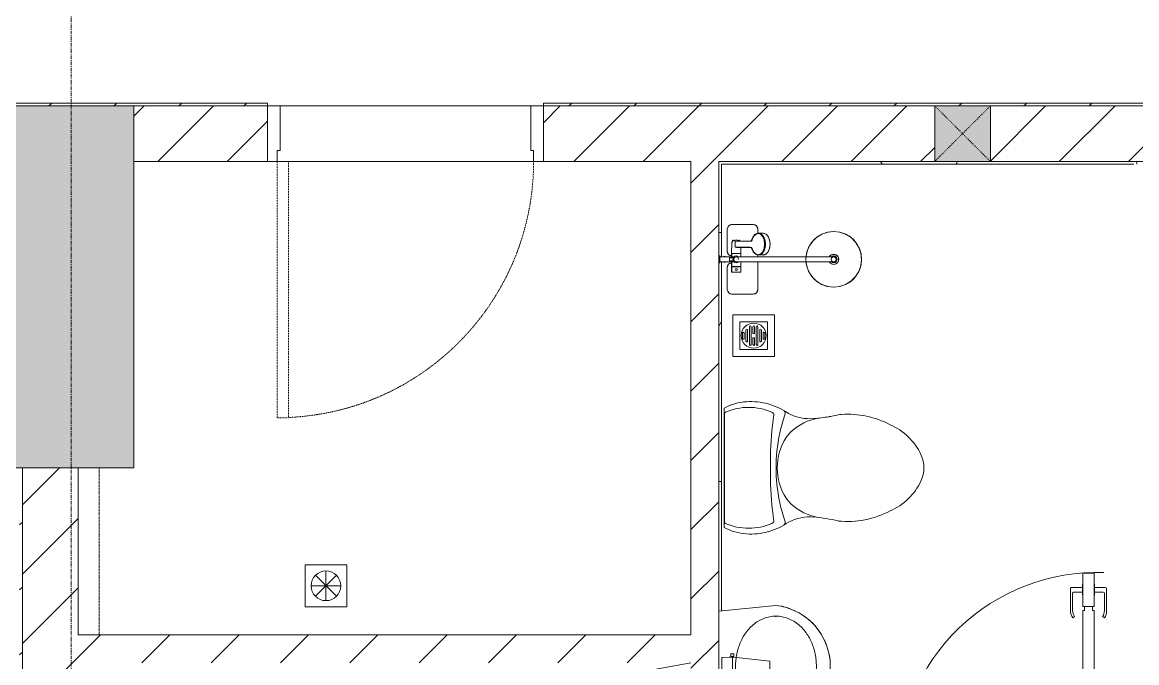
# Model space of a CAD drawing. Header units: millimetres. Extents: x 5359 to 218750, y -16347 to 109893.
# Drawn here: x 83377 to 87378, y 31537 to 33837 of the extents above; entities that cross this region are included whole.
import ezdxf

# ---------------------------------------------------------------- set-up
doc = ezdxf.new("R2010")
doc.units = ezdxf.units.MM
for name, pattern in [('Dash', [6, 3, -3]), ('Grid Line', [22.225, 12.7, -3.175, 3.175, -3.175]), ('IMPORT-Overhead', [3.96875, 2.38125, -1.5875]), ('NET VAN', [1.06, 0.53, -0.53])]:
    doc.linetypes.add(name, pattern=pattern)
for name, color, linetype, lineweight in [('0-1', 7, 'Continuous', 5), ('0-2', 9, 'Continuous', 9), ('A-AREA-1', 41, 'IMPORT-Overhead', 9), ('A-DETL-GENF-1', 9, 'Continuous', 9), ('A-DETL-GENF-2', 9, 'NET VAN', 9), ('A-DOOR', 31, 'Continuous', 9), ('A-DOOR-1', 9, 'Continuous', 9), ('A-DOOR-FRAM', 31, 'Continuous', 9), ('A-WALL', 113, 'Continuous', 9), ('A-WALL-3', 113, 'Continuous', 18), ('A-WALL-PATT-1', 10, 'Continuous', 9), ('A-WALL-PATT-3', 111, 'Continuous', 9), ('G-IMPT', 8, 'Continuous', 9), ('I-WALL-1', 53, 'Continuous', 18), ('I-WALL-3', 2, 'Continuous', 18), ('M-EQPM', 50, 'Continuous', 9), ('M-EQPM-1', 9, 'Continuous', 9), ('P-SANR-FIXT', 6, 'Continuous', 9), ('P-SANR-FIXT-1', 9, 'Continuous', 9), ('P-SANR-FIXT-2', 221, 'Continuous', 9), ('S-COLS', 52, 'Continuous', 9), ('S-COLS-1', 253, 'Continuous', 5), ('S-COLS-2', 53, 'Continuous', 18), ('S-COLS-4', 52, 'Continuous', 18), ('S-COLS-5', 52, 'Dash', 9), ('S-COLS-HDLN', 52, 'Dash', 9), ('S-GRID-1', 1, 'Grid Line', 9)]:
    doc.layers.add(name, color=color, linetype=linetype, lineweight=lineweight)
pattern_1 = [(0, (0, 0), (894.08, 223.52), [73.762, -596.798, 73.762, -596.798, -3576.32]), (0, (0, 0), (894.08, 223.52), [-1341.12, 73.762, -1267.358, 73.762, -596.798, -1564.64]), (0, (0, 0), (894.08, 223.52), [-3352.8, 73.762, -373.278, 73.762, -1043.838]), (120, (335.28, 111.76), (-640.614, 662.536), [73.762, -596.798, 73.762, -4173.118]), (120, (335.28, 111.76), (-640.614, 662.536), [-744.322, -596.798, 73.762, -1267.358, -2235.2]), (120, (335.28, 111.76), (-640.614, 662.536), [-2682.24, 73.762, -596.798, 73.762, -1490.878]), (120, (335.28, 111.76), (-640.614, 662.536), [-3426.562, -373.278, 73.762, -1043.838]), (240, (447.04, 558.8), (-253.466, -886.056), [73.762, -596.798, 73.762, -4173.118]), (240, (447.04, 558.8), (-253.466, -886.056), [-744.322, -596.798, 73.762, -1267.358, -2235.2]), (240, (447.04, 558.8), (-253.466, -886.056), [-2682.24, 73.762, -596.798, 73.762, -1490.878]), (240, (447.04, 558.8), (-253.466, -886.056), [-3426.562, -373.278, 73.762, -1043.838])]
pattern_2 = [(45, (0, 0), (-124.4508, 124.4508), [])]
pattern_3 = [(45, (0, 0), (-116.67262, 116.67262), [])]

# ---------------------------------------------------------------- blocks, each defined once
blk = doc.blocks.new('NCV_TKTC_KET CAU_rvt-1-TKCS_MB ĐỊNH VỊ CỔNG-HÀNG RÀO')
at = {"layer": 'S-COLS-1'}
blk.add_hatch(color=256, dxfattribs=at).paths.add_polyline_path([(83327.6, 32236.9), (83777.6, 32236.9), (83777.6, 33536.9), (83327.6, 33536.9), (83327.6, 32965.3)])
at = {"layer": 'S-COLS-2'}
for p, q in [((83777.6, 33536.9), (83327.6, 33536.9)), ((83777.6, 32236.9), (83777.6, 33536.9)), ((83327.6, 32236.9), (83777.6, 32236.9))]:
    blk.add_line(p, q, dxfattribs=at)
blk = doc.blocks.new('93925000_0001 - 93925000_top_dwg_93925000_T-348115-TKCS_MB ĐỊNH VỊ CỔNG-HÀNG RÀO')
at = {"layer": 'P-SANR-FIXT'}
for p, q in [((-29.3, -30.4), (-108, -30.4)), ((29.3, -30.4), (108, -30.4)), ((-125, -47.4), (-125, -123.4)), ((-46.3, -78.4), (-46.3, -46.7)), ((-27.2, -47.1), (-26.1, -47.1)), ((-27.2, -77.9), (-26.1, -77.9)), ((-9, -412.5), (-9, -62.5)), ((9, -62.5), (9, -412.5)), ((21.5, -45.9), (60.6, -46.7)), ((43, -78.7), (21.5, -79.2)), ((43, -64.7), (43, -117.7)), ((65.8, -117.7), (65.8, -64.7)), ((125, -47.4), (125, -123.4)), ((42.7, -117.9), (42.7, -117.9)), ((43.2, -117.6), (43.2, -117.5)), ((65.6, -117.5), (65.6, -117.6)), ((66.1, -117.9), (66.1, -117.9)), ((-108, -140.4), (-9, -140.4)), ((9, -140.4), (16.1, -140.4)), ((15.4, -159.1), (15.8, -143.3)), ((108, -140.4), (92.7, -140.4)), ((93, -143.3), (93.4, -159.1))]:
    blk.add_line(p, q, dxfattribs=at)
at = {"layer": 'P-SANR-FIXT', "flags": 128}
for points in [[(-45.8, -46.1), (-27.2, -46.1), (-27.2, -78.9), (-45.8, -78.9)], [(-26.1, -46), (-26.1, -78.9), (-9, -79)], [(21.5, -47.4), (21.5, -79.1), (9, -79)]]:
    blk.add_lwpolyline(points, dxfattribs=at)
at = {"layer": 'P-SANR-FIXT'}
for centre, radius in [((-36.5, -62.5), 3.95), ((0, -412.5), 100)]:
    blk.add_circle(centre, radius, dxfattribs=at)
for centre, radius, start, end in [((-108, -47.4), 17, 90, 180), ((-29.3, -47.4), 17, 4.7626, 90), ((29.3, -47.4), 17, 90, 175.2374), ((108, -47.4), 17, 360, 90), ((-45.8, -46.6), 0.5, 90, 180), ((-45.8, -78.4), 0.5, 180, 270), ((0, -62.5), 12, 318.5904, 221.4096), ((0, -62.5), 9, 90, 180.0008), ((0, -62.5), 9, 360, 90), ((45.7, -61.8), 2.59, 155.1929, 175.7071), ((45.9, -61.8), 2.75, 130.8294, 155.1929), ((46.1, -62.1), 3.08, 110.5459, 130.8294), ((54.4, -334.8), 275.9, 88.2683, 91.7343), ((59.7, -57.1), 10.5, 38.6491, 85.492), ((-11.1, -67.1), 76.9, 1.7693, 4.1075), ((65.2, -72.4), 3.46, 323.2522, 79.3541), ((51.7, -159.9), 42.8, 109.7779, 113.2977), ((52.5, -162.2), 45.2, 106.1472, 109.7766), ((53.2, -164.5), 47.7, 103.9355, 106.1665), ((39.1, -108.2), 10.4, 284.3956, 285.5116), ((40.8, -114.2), 4.19, 285.5116, 289.9665), ((40.2, -112.5), 6, 289.9665, 292.7061), ((41.4, -115.3), 2.96, 292.7061, 296.5405), ((41.3, -115.1), 3.16, 296.9591, 300.8286), ((41.8, -115.8), 2.26, 300.8286, 305.287), ((42.1, -116.4), 1.64, 305.287, 309.9326), ((42.6, -116.9), 0.906, 309.9326, 315.24), ((66.5, -116.6), 1.39, 229.6335, 235.1234), ((66.3, -116.8), 1.08, 225.1702, 229.6335), ((67.3, -115.4), 2.79, 235.1234, 238.7439), ((67.2, -115.6), 2.6, 238.7439, 243.4573), ((67.8, -114.4), 3.89, 243.9189, 246.8313), ((68.1, -113.8), 4.52, 246.843, 250.4792), ((68.3, -113.2), 5.24, 250.478, 254.0406), ((68.5, -112.7), 5.75, 254.0357, 256.0561), ((55.4, -165.2), 48.4, 73.8659, 76.0481), ((56.2, -162.4), 45.5, 70.241, 73.86), ((57.4, -159.2), 42.1, 66.6693, 70.2637), ((-108, -123.4), 17, 180, 270), ((32.7, -159), 17.3, 181.3198, 222.2619), ((32.6, -143.6), 16.9, 172.414, 179.1297), ((33.7, -143.7), 17.9, 164.9525, 172.4168), ((35.2, -144.2), 19.5, 157.9614, 164.9563), ((37.1, -144.9), 21.6, 151.4775, 157.9654), ((39.3, -146.1), 24, 145.4892, 151.4815), ((41.5, -147.6), 26.8, 139.9517, 145.4927), ((43.6, -149.4), 29.5, 134.7867, 139.9744), ((46.2, -152), 33.2, 130.0223, 134.7808), ((47.7, -153.8), 35.5, 125.4414, 130.0144), ((49.9, -156.8), 39.2, 121.1773, 125.4365), ((50.6, -157.9), 40.5, 119.697, 121.1761), ((51, -158.7), 41.5, 117.0276, 119.7085), ((52.2, -161.1), 44.1, 113.3199, 117.0258), ((56.5, -161.3), 44.3, 62.9815, 66.6728), ((58, -158.4), 41.1, 60.2783, 62.9855), ((57.7, -158.9), 41.7, 58.8444, 60.2824), ((59.2, -156.4), 38.7, 54.5377, 58.8482), ((60.9, -154), 35.8, 50.0034, 54.5405), ((62.8, -151.7), 32.8, 45.1921, 50.0042), ((65, -149.6), 29.8, 40.0487, 45.1896), ((87.6, -128.4), 1.5, 180, 187.5386), ((87.6, -128.4), 1.5, 258.6057, 270), ((67.2, -147.7), 26.8, 34.5125, 40.0422), ((76, -159), 17.4, 317.3098, 358.6393), ((69.4, -146.2), 24.2, 28.5363, 34.4919), ((73.8, -143.9), 19.2, 21.6374, 28.9183), ((71.2, -145), 22.1, 15.4436, 21.6374), ((76.8, -143.4), 16.2, 7.1859, 15.4436), ((73.9, -143.8), 19.1, 1.2699, 7.1859), ((108, -123.4), 17, 270, 360), ((54.2, -123), 60.6, 259.1395, 270.1494), ((54.2, -119.5), 64.1, 270.1494, 280.3637), ((0, -412.5), 18, 120.2491, 59.7509), ((0, -412.5), 12.2, 137.7946, 42.2054), ((0, -412.5), 9, 180, 0)]:
    blk.add_arc(centre, radius, start, end, dxfattribs=at)
for points, degree in [([(-12.9, 0), (-12.9, -1.5), (-12.9, -3)], 2), ([(12.9, 0), (0, 0), (-12.8, 0)], 2), ([(12.8, 0), (12.9, 0), (12.9, 0)], 2), ([(12.9, 0), (12.9, -1.5), (12.9, -3)], 2), ([(-12.9, -3), (0, -3), (12.8, -3)], 2), ([(-12.8, -3), (-12.9, -3), (-12.9, -3)], 2), ([(-8.5, -3.8), (-8.5, -20.9), (-8.5, -38)], 2), ([(-8.5, -38), (0, -38), (8.5, -38)], 2), ([(-5, -38), (-5, -44.8), (-5, -51.6)], 2), ([(5, -38), (5, -44.8), (5, -51.6)], 2), ([(8.5, -3.8), (8.5, -20.9), (8.5, -38)], 2), ([(-5, -46), (-15.5, -46), (-26.1, -46)], 2), ([(5, -46), (13.3, -46), (21.5, -46)], 2), ([(43.2, -61.6), (43.1, -62.2), (43.3, -62.8), (43, -63.5), (43, -64.1), (43, -64.7)], 5), ([(46.1, -59), (45.8, -59), (45.6, -59), (45.4, -59.1), (45.2, -59.1), (45, -59.2)], 5), ([(65.6, -61.6), (65.6, -60.8), (65.5, -60), (64.3, -59), (63.5, -59), (62.7, -59)], 5), ([(42.8, -182.5), (33, -180.6), (24.7, -176.4), (19.9, -170.7)], 3), ([(88.8, -170.8), (83.9, -176.5), (75.6, -180.7), (65.8, -182.5)], 3)]:
    blk.add_open_spline(points, degree=degree, dxfattribs=at)
for points, weights in [([(-9.3, -3), (-8.5, -3), (-8.5, -3.8)], [1, 0.707106775639, 1]), ([(9.3, -3), (8.5, -3), (8.5, -3.8)], [1, 0.707106765177, 1]), ([(21.5, -45.9), (21.5, -45.7), (21.5, -47.4)], [0.874147445041, 0.908470869121, 1]), ([(67.9, -74.4), (66.9, -75.7), (65.8, -76.4)], [1, 0.991614392871, 1]), ([(54.4, -167.3), (15.8, -167.3), (15.8, -143.6)], [1, 0.707106781187, 1]), ([(93, -143.6), (93, -167.3), (54.4, -167.3)], [1, 0.707106781187, 1])]:
    blk.add_rational_spline(points, weights, degree=2, dxfattribs=at)
blk.add_open_spline([(68, -50.6), (68.4, -51.1), (68.6, -51.7), (68.7, -53.5), (68.2, -54.7), (66.1, -57), (64.6, -58.1), (62.7, -59)], degree=3, knots=[0.3623591, 0.3623591, 0.3623591, 0.3623591, 0.4991435, 0.4991435, 0.7494159, 0.7494159, 0.9564651, 0.9564651, 0.9564651, 0.9564651], dxfattribs=at)
blk = doc.blocks.new('93925000_0001 - 93925000_top_dwg-348114-TKCS_MB ĐỊNH VỊ CỔNG-HÀNG RÀO')
blk.add_blockref('93925000_0001 - 93925000_top_dwg_93925000_T-348115-TKCS_MB ĐỊNH VỊ CỔNG-HÀNG RÀO', (0, 0))
blk = doc.blocks.new('93925000_0001 - 93925000_3D_low_dwg-V8-TKCS_MB ĐỊNH VỊ CỔNG-HÀNG RÀO')
at = {"layer": 'P-SANR-FIXT'}
for p, q in [((-13, 0.4), (-12.1, 0.4)), ((-13, 0.4), (-11.6, 0.4)), ((-13, 0.4), (-12.1, 0.4)), ((-13, 0.4), (-11.6, 0.4)), ((-13, -2.4), (-13, 0.4)), ((-13, -2.4), (-13, 0.4)), ((-12.1, 0.4), (-9.1, 0.4)), ((-12.1, 0.4), (-9.1, 0.4)), ((-8, 0.4), (-11.6, 0.4)), ((-8, 0.4), (-11.6, 0.4)), ((-9.1, 0.4), (-5, 0.4)), ((-9.1, 0.4), (-5, 0.4)), ((-2.7, 0.4), (-8, 0.4)), ((-2.7, 0.4), (-8, 0.4)), ((-5, 0.4), (0, 0.4)), ((-5, 0.4), (0, 0.4)), ((2.9, 0.4), (-2.7, 0.4)), ((2.9, 0.4), (-2.7, 0.4)), ((0, 0.4), (5.1, 0.4)), ((0, 0.4), (5.1, 0.4)), ((8.2, 0.4), (2.9, 0.4)), ((8.2, 0.4), (2.9, 0.4)), ((5.1, 0.4), (9, 0.4)), ((5.1, 0.4), (9, 0.4)), ((11.6, 0.4), (8.2, 0.4)), ((11.6, 0.4), (8.2, 0.4)), ((9, 0.4), (12, 0.4)), ((9, 0.4), (12, 0.4)), ((13, 0.4), (11.6, 0.4)), ((13, 0.4), (11.6, 0.4)), ((12, 0.4), (13, 0.4)), ((12, 0.4), (13, 0.4)), ((13, -2.4), (13, 0.4)), ((13, -2.4), (13, 0.4)), ((-125, -47), (-120, -35)), ((-120, -35), (-125, -47)), ((-120, -35), (-108, -30)), ((-108, -30), (-120, -35)), ((-108, -30), (-29.2, -30)), ((-29.2, -30), (-108, -30)), ((-29.2, -30), (-17.2, -35)), ((-17.2, -35), (-29.2, -30)), ((-17.2, -35), (-12.8, -45.6)), ((-12.8, -45.6), (-17.2, -35)), ((-12.1, -2.4), (-13, -2.4)), ((-13, -2.4), (-11.6, -2.4)), ((-12.1, -2.4), (-13, -2.4)), ((-13, -2.4), (-11.6, -2.4)), ((-9.1, -2.4), (-12.1, -2.4)), ((-9.1, -2.4), (-12.1, -2.4)), ((-11.6, -2.4), (-8.5, -2.4)), ((-11.6, -2.4), (-8.9, -2.4)), ((-11.1, -20.1), (-8.9, -14.6)), ((-8.9, -25.2), (-11.1, -20.1)), ((-5, -2.4), (-9.1, -2.4)), ((-8.9, -45.6), (-8.9, -2.4)), ((-6.1, -2.4), (-8.5, -2.4)), ((-8.5, -53.6), (-8.5, -2.4)), ((-0.3, -2.4), (-6.1, -2.4)), ((0, -2.4), (-5, -2.4)), ((-0.3, -2.4), (6.1, -2.4)), ((5.1, -2.4), (0, -2.4)), ((5.1, -2.4), (9, -2.4)), ((6.1, -2.4), (8.5, -2.4)), ((11.6, -2.4), (8.5, -2.4)), ((8.5, -2.4), (8.5, -53.6)), ((8.9, -2.4), (8.9, -45.6)), ((11.6, -2.4), (8.9, -2.4)), ((11.1, -20.1), (8.9, -15)), ((8.9, -25.6), (11.1, -20.1)), ((9, -2.4), (12, -2.4)), ((9, -2.4), (12, -2.4)), ((13, -2.4), (11.6, -2.4)), ((13, -2.4), (11.6, -2.4)), ((12, -2.4), (13, -2.4)), ((12, -2.4), (13, -2.4)), ((17.2, -35), (12.8, -45.6)), ((12.8, -45.6), (17.2, -35)), ((17.2, -35), (29.2, -30)), ((17.2, -35), (29.2, -30)), ((29.2, -30), (108, -30)), ((108, -30), (29.2, -30)), ((108, -30), (120, -35)), ((120, -35), (108, -30)), ((120, -35), (125, -47)), ((125, -47), (120, -35)), ((-125, -123), (-125, -47)), ((-125, -47), (-125, -123)), ((-46.3, -45.7), (-27.2, -45.6)), ((-46.3, -46.9), (-46.3, -45.7)), ((-46.3, -45.7), (-46.3, -46.9)), ((-46.3, -50.5), (-46.3, -46.9)), ((-46.3, -50.5), (-46.3, -56.1)), ((-46.3, -56.1), (-46.3, -62.1)), ((-46.3, -68.1), (-46.3, -62.1)), ((-46.3, -73.7), (-46.3, -68.1)), ((-46.3, -77.3), (-46.3, -73.7)), ((-46.3, -78.5), (-46.3, -77.3)), ((-46.3, -78.5), (-46.3, -77.3)), ((-46.3, -78.5), (-27.2, -78.6)), ((-40.5, -62.1), (-39.4, -59.4)), ((-40.5, -62.1), (-39.3, -64.9)), ((-36.6, -58.1), (-39.4, -59.4)), ((-36.5, -66.1), (-39.3, -64.9)), ((-36.6, -58.1), (-33.6, -59.3)), ((-33.6, -64.8), (-36.5, -66.1)), ((-33.6, -59.3), (-32.5, -62.1)), ((-33.6, -64.8), (-32.5, -62.1)), ((-27.2, -46.8), (-27.2, -45.6)), ((-27.2, -45.6), (-27.2, -46.8)), ((-27.2, -46.8), (-27.2, -50.4)), ((-27.2, -56), (-27.2, -50.4)), ((-27.2, -62.1), (-27.2, -56)), ((-27.2, -68.2), (-27.2, -62.1)), ((-27.2, -73.8), (-27.2, -68.2)), ((-27.2, -77.4), (-27.2, -73.8)), ((-27.2, -77.4), (-27.2, -78.6)), ((-27.2, -78.6), (-27.2, -77.4)), ((-26.1, -46.8), (-26.1, -45.6)), ((-8.5, -45.6), (-26.1, -45.6)), ((-26.1, -46.8), (-26.1, -50.4)), ((-26.1, -56), (-26.1, -50.4)), ((-26.1, -62.1), (-26.1, -56)), ((-26.1, -68.2), (-26.1, -62.1)), ((-26.1, -73.8), (-26.1, -68.2)), ((-26.1, -77.4), (-26.1, -73.8)), ((-26.1, -78.6), (-26.1, -77.4)), ((-26.1, -78.6), (-9, -78.6)), ((-11.1, -57.5), (-12, -62.1)), ((-11.2, -57.7), (-12, -62.1)), ((-12, -62.1), (-11.2, -66.5)), ((-12, -62.1), (-11.2, -66.5)), ((-8.5, -53.6), (-11.2, -57.7)), ((-8.5, -53.6), (-11.2, -57.7)), ((-11.1, -57.5), (-11.2, -57.7)), ((-11.1, -66.7), (-11.2, -66.5)), ((-11.2, -66.5), (-9, -69.8)), ((-11.1, -66.7), (-9, -69.9)), ((-5.4, -54.9), (-9, -62.1)), ((-9, -62.1), (-9, -66.3)), ((-9, -79.5), (-9, -66.3)), ((-9, -79.5), (-9, -94.5)), ((-4.4, -50.9), (-8.5, -53.6)), ((-4.4, -50.9), (-8.5, -53.6)), ((-5.4, -54.9), (-6.9, -57.9)), ((0, -53.1), (-5.4, -54.9)), ((-4.6, -51), (-4.4, -50.9)), ((0, -50.1), (-4.4, -50.9)), ((-3.1, -54.4), (-0.3, -53.2)), ((4.4, -50.9), (0, -50.1)), ((6.4, -68.5), (0, -71.1)), ((4.4, -50.9), (4.6, -51)), ((4.4, -50.9), (8.5, -53.6)), ((4.4, -50.9), (8.5, -53.6)), ((9, -62.1), (6.4, -55.7)), ((9, -62.1), (7.9, -59.4)), ((21.5, -45.6), (8.5, -45.6)), ((11.1, -57.5), (8.5, -53.6)), ((11.2, -57.7), (8.5, -53.6)), ((11.2, -57.7), (8.5, -53.6)), ((9, -62.1), (9, -66.5)), ((9, -79.6), (9, -66.5)), ((9, -79.6), (9, -94.6)), ((10.4, -67.6), (11.2, -66.5)), ((10.4, -67.6), (11.2, -66.5)), ((10.4, -78.6), (21.5, -78.6)), ((11.1, -57.5), (11.2, -57.7)), ((11.1, -66.7), (12, -62.1)), ((11.1, -66.7), (11.2, -66.5)), ((12, -62.1), (11.2, -57.7)), ((12, -62.1), (11.2, -57.7)), ((11.2, -66.5), (12, -62.1)), ((21.5, -45.6), (60.6, -46.1)), ((21.5, -46.8), (21.5, -45.6)), ((21.5, -46.8), (21.5, -50.4)), ((21.5, -56), (21.5, -50.4)), ((21.5, -62.1), (21.5, -56)), ((21.5, -68.2), (21.5, -62.1)), ((21.5, -73.8), (21.5, -68.2)), ((21.5, -77.4), (21.5, -73.8)), ((21.5, -78.6), (21.5, -77.4)), ((21.5, -78.6), (44.3, -78.3)), ((43.3, -68.3), (43.8, -62.2)), ((44.3, -58.6), (44.2, -112.9)), ((65.4, -58.6), (44.3, -58.6)), ((60.6, -46.1), (66.7, -50.3)), ((65.4, -58.6), (65.4, -112.9)), ((66.3, -68.3), (65.5, -58.6)), ((66.7, -50.3), (69.5, -62.1)), ((66.7, -73.9), (69.5, -62.1)), ((125, -47), (125, -123)), ((125, -123), (125, -47)), ((-9, -94.5), (-9, -122.1)), ((9, -94.6), (9, -122.1)), ((42.7, -116.4), (27.2, -123.6)), ((44.2, -112.9), (42.7, -116.4)), ((65.4, -112.9), (67, -116.4)), ((67, -116.4), (82.2, -123.4)), ((-120, -135), (-125, -123)), ((-125, -123), (-120, -135)), ((-108, -140), (-120, -135)), ((-120, -135), (-108, -140)), ((-8.8, -140), (-108, -140)), ((-108, -140), (-8.8, -140)), ((-9, -122.1), (-9, -352.1)), ((16.1, -140), (8.8, -140)), ((8.8, -140), (16.1, -140)), ((9, -352.1), (9, -122.1)), ((16, -140.4), (19, -131.1)), ((16, -140.4), (16, -160.1)), ((19.3, -150.1), (16, -140.4)), ((27.2, -123.6), (19, -131.1)), ((27.5, -157.3), (19.3, -150.1)), ((27.5, -157.3), (39.8, -162.4)), ((70.6, -162.2), (82.5, -157.2)), ((82.2, -123.4), (90.4, -130.7)), ((90.7, -149.6), (82.5, -157.2)), ((90.4, -130.7), (93.7, -140.4)), ((90.7, -149.6), (93.7, -140.4)), ((108, -140), (93.6, -140)), ((93.6, -140), (108, -140)), ((93.7, -140.4), (93.7, -160.1)), ((108, -140), (120, -135)), ((108, -140), (120, -135)), ((125, -123), (120, -135)), ((120, -135), (125, -123)), ((16, -160.1), (18.8, -169)), ((19.3, -169.7), (16, -160.1)), ((25.5, -175.3), (19.3, -169.7)), ((39.8, -182), (27.5, -177)), ((39.6, -182), (54.8, -183.9)), ((39.8, -162.4), (54.8, -164.2)), ((39.8, -182), (54.8, -183.9)), ((70.6, -162.2), (54.8, -164.2)), ((54.8, -183.9), (70.6, -181.9)), ((54.8, -183.9), (69.3, -182.2)), ((82.5, -176.8), (70.6, -181.9)), ((82.2, -177), (79.6, -178.1)), ((90.7, -169.3), (82.5, -176.8)), ((93.7, -160.1), (90.7, -169.3)), ((-21.4, -314.2), (-42.5, -321.4)), ((-9, -312.8), (-21.4, -314.2)), ((22.5, -314.4), (9, -312.9)), ((43, -321.6), (22.5, -314.4)), ((-77.7, -348.9), (-89.8, -367.9)), ((-61.8, -333.3), (-77.7, -348.9)), ((-42.5, -321.4), (-61.8, -333.3)), ((-9, -374.4), (-9, -352.1)), ((9, -374.3), (9, -352.1)), ((61.9, -333.3), (43, -321.6)), ((78.8, -350.3), (61.9, -333.3)), ((90.5, -369.3), (78.8, -350.3)), ((-97.3, -388.9), (-100, -411.9)), ((-89.8, -367.9), (-97.3, -388.9)), ((-11.8, -397.7), (-16.7, -404)), ((-9, -396.3), (-11.8, -397.7)), ((-9, -394.7), (-9, -374.4)), ((-9, -394.7), (-9, -407.6)), ((9, -394.5), (9, -374.3)), ((9, -394.5), (9, -407.4)), ((11.7, -397.6), (9, -396.3)), ((11.7, -397.6), (16.7, -403.7)), ((11.7, -397.6), (16.7, -403.7)), ((97.6, -390.1), (90.5, -369.3)), ((100, -411.9), (97.6, -390.1)), ((-100, -411.9), (-97.6, -433.8)), ((-97.6, -433.8), (-90.5, -454.4)), ((-16.7, -404), (-18.5, -411.9)), ((-18.5, -411.9), (-18.5, -411.9)), ((-18.5, -411.9), (-16.5, -420.1)), ((-16.5, -420.1), (-11.3, -426.5)), ((-12, -411.9), (-9, -404.4)), ((-8.3, -420.6), (-12, -411.9)), ((-11.3, -426.5), (-3.9, -430)), ((-5.4, -404.7), (-9, -411.9)), ((-9, -407.6), (-9, -411.9)), ((-9, -411.9), (-9, -411.9)), ((0, -423.9), (-8.3, -420.6)), ((-5.4, -404.7), (-6.3, -405.5)), ((-5.4, -419.1), (-6.2, -418.4)), ((-5.4, -404.7), (0, -402.9)), ((0, -420.9), (-5.4, -419.1)), ((0, -420.9), (-5.4, -419.1)), ((-3.9, -430), (4.1, -429.9)), ((5.4, -404.7), (0, -402.9)), ((5.4, -419.1), (0, -420.9)), ((5.4, -419.1), (0, -420.9)), ((8.7, -420.2), (0, -423.9)), ((4.1, -429.9), (11.7, -426.2)), ((9, -411.9), (5.4, -404.7)), ((5.4, -404.7), (6.2, -405.4)), ((5.4, -419.1), (9, -411.6)), ((5.4, -419.1), (9, -411.9)), ((6.2, -418.4), (5.4, -419.1)), ((8.7, -420.2), (12, -411.9)), ((12, -411.9), (9, -404.9)), ((9, -411.9), (9, -407.4)), ((9, -411.6), (9, -411.9)), ((16.5, -420.1), (11.7, -426.2)), ((18.5, -411.9), (16.5, -420.1)), ((16.7, -403.7), (18.5, -411.9)), ((16.7, -403.7), (18.5, -411.9)), ((18.5, -411.9), (18.5, -411.9)), ((89.8, -455.8), (97.5, -433.9)), ((100, -411.9), (97.5, -433.9)), ((-90.5, -454.4), (-78.4, -473.9)), ((-78.4, -473.9), (-62.2, -490.2)), ((61.9, -490.4), (78, -474.5)), ((78, -474.5), (89.8, -455.8)), ((-62.2, -490.2), (-43.5, -501.9)), ((-43.5, -501.9), (-22.2, -509.4)), ((-22.2, -509.4), (-0.1, -511.9)), ((-0.1, -511.9), (22.1, -509.4)), ((22.1, -509.4), (42.9, -502.2)), ((42.9, -502.2), (61.9, -490.4))]:
    blk.add_line(p, q, dxfattribs=at)
blk = doc.blocks.new('93925000_0001 - FMM 93925000-V9-TKCS_MB ĐỊNH VỊ CỔNG-HÀNG RÀO')
for name in ['93925000_0001 - 93925000_3D_low_dwg-V8-TKCS_MB ĐỊNH VỊ CỔNG-HÀNG RÀO', '93925000_0001 - 93925000_top_dwg-348114-TKCS_MB ĐỊNH VỊ CỔNG-HÀNG RÀO']:
    blk.add_blockref(name, (0, 0))
blk = doc.blocks.new('bonruatreo - Chậu rửa-348246-TKCS_MB ĐỊNH VỊ CỔNG-HÀNG RÀO')
at = {"layer": 'P-SANR-FIXT-1'}
for p, q in [((-218.6, 205), (-198.4, 0)), ((-177.8, 205), (-180.6, 205)), ((198.4, 0), (218.6, 205)), ((-198.4, 0), (198.4, 0)), ((165, 0), (-165, 0))]:
    blk.add_line(p, q, dxfattribs=at)
at = {"layer": 'P-SANR-FIXT-1', "flags": 128}
blk.add_lwpolyline([(-218.6, 205), (-217.4, 213.7), (-215.9, 222.4), (-214, 231), (-211.8, 239.5), (-209.3, 247.9), (-206.4, 256.2), (-203.2, 264.4), (-199.6, 272.5), (-195.8, 280.4), (-191.6, 288.1), (-187.1, 295.7), (-182.3, 303.1), (-177.3, 310.3), (-171.9, 317.3), (-166.3, 324.1), (-160.4, 330.6), (-154.2, 336.9), (-147.8, 342.9), (-141.2, 348.7), (-134.3, 354.2), (-127.3, 359.4), (-120, 364.4), (-112.5, 369), (-104.9, 373.4), (-97.1, 377.4), (-89.1, 381.2), (-81, 384.6), (-72.7, 387.6), (-64.4, 390.4), (-55.9, 392.8), (-47.3, 394.8), (-38.7, 396.6), (-30, 397.9), (-21.3, 399), (-12.5, 399.6), (-3.7, 400), (5.1, 399.9), (13.9, 399.6), (22.6, 398.8), (31.4, 397.8), (40.1, 396.3), (48.7, 394.5), (57.2, 392.4), (65.7, 390), (74, 387.2), (82.2, 384.1), (90.3, 380.6), (98.3, 376.8), (106.1, 372.7), (113.7, 368.3), (121.1, 363.6), (128.4, 358.7), (135.4, 353.4), (142.2, 347.8), (148.8, 342), (155.2, 335.9), (161.3, 329.6), (167.2, 323), (172.8, 316.2), (178.1, 309.2), (183.1, 302), (187.8, 294.6), (192.2, 287), (196.4, 279.2), (200.2, 271.3), (203.7, 263.2), (206.8, 255), (209.7, 246.6), (212.2, 238.2), (214.3, 229.7), (216.1, 221.1), (217.6, 212.4), (218.6, 205)], dxfattribs=at)
at = {"layer": 'P-SANR-FIXT-1'}
blk.add_arc((0, 180), 220, 6.525, 173.475, dxfattribs=at)
for points in [[(-180, 205), (-180, 212.4), (-178.6, 227.3), (-172.4, 248.8), (-162.5, 268.9), (-149.4, 287), (-133.8, 303), (-116.1, 316.6), (-96.9, 327.9), (-76.5, 336.8), (-55.2, 343.5), (-33.3, 347.9), (-11.2, 350.1), (11.1, 350.1), (33.3, 347.9), (55.2, 343.5), (76.5, 336.8), (96.9, 327.9), (116.1, 316.6), (133.8, 302.9), (149.5, 287), (162.5, 268.8), (172.4, 248.8), (178.6, 227.3), (180, 212.4), (180, 205)], [(180, 205), (180, 197.6), (178.6, 182.7), (172.4, 161.2), (162.5, 141.2), (149.5, 123), (133.8, 107.1), (116.1, 93.4), (96.9, 82.1), (76.5, 73.2), (55.2, 66.5), (33.3, 62.1), (11.1, 59.9), (-11.2, 59.9), (-33.3, 62.1), (-55.2, 66.5), (-76.5, 73.2), (-96.9, 82.1), (-116.1, 93.4), (-133.8, 107), (-149.4, 123), (-162.5, 141.1), (-172.4, 161.2), (-178.6, 182.7), (-180, 197.6), (-180, 205)]]:
    blk.add_open_spline(points, degree=3, dxfattribs=at)
at = {"layer": 'P-SANR-FIXT-2'}
for p, q in [((-18.5, 182.5), (-32.2, 52.9)), ((18.5, 182.5), (-18.5, 182.5)), ((33, 45.4), (18.5, 182.5)), ((-35.6, 54.2), (-44.7, 54.2)), ((-44.7, 54.2), (-44.7, 42.8)), ((-44.7, 42.8), (-35.6, 42.8)), ((-35.6, 52.9), (-35.6, 54.2)), ((-32.2, 52.9), (-35.6, 52.9)), ((-35.6, 44.2), (-35.6, 52.9)), ((-35.6, 42.8), (-35.6, 44.2)), ((-35.6, 44.2), (-33.1, 44.2)), ((-32.2, 52.9), (-33.1, 44.2)), ((32.7, 48.5), (-32.7, 48.5)), ((-33, 37.3), (-31.4, 12.2)), ((-30.2, 11), (30.2, 11)), ((31.4, 12.2), (33, 37.3))]:
    blk.add_line(p, q, dxfattribs=at)
for centre, radius, start, end in [((5.5, 41.4), 38.7, 175.8543, 186.034), ((-5.5, 41.4), 38.7, 353.966, 6.034), ((-30.1, 12.3), 1.3, 183.5997, 268.7722), ((30.1, 12.3), 1.3, 271.2278, 356.4003)]:
    blk.add_arc(centre, radius, start, end, dxfattribs=at)
blk = doc.blocks.new('TOILET - TOILET-348229-TKCS_MB ĐỊNH VỊ CỔNG-HÀNG RÀO')
at = {"layer": 'P-SANR-FIXT-1'}
for p, q in [((214.2, -19.1), (-214.2, -19.1)), ((194, -19.9), (-194, -19.9)), ((-171.7, -330.3), (-178.6, -355.5)), ((171.7, -330.3), (178.6, -355.5))]:
    blk.add_line(p, q, dxfattribs=at)
for centre, radius, start, end in [((-46.1, -111.1), 191.6, 151.2809, 176.4513), ((-9.8, -107.2), 207.3, 156.2862, 203.7138), ((-193.7, -26.4), 6.48, 92.3168, 156.2862), ((193.7, -26.4), 6.48, 23.7138, 87.6832), ((9.8, -107.2), 207.3, 336.2862, 23.7138), ((46.1, -111.1), 191.6, 3.5487, 28.7191), ((1.9, -114.1), 239.7, 176.4513, 195.2961), ((-1.9, -114.1), 239.7, 344.7039, 3.5487), ((-4, -115.7), 233.6, 195.2961, 215.2147), ((-189.1, -185.5), 11.7, 205.4105, 277.5788), ((178.9, -2951.3), 2778.4, 97.2351, 97.5788), ((-14.3, -1400.4), 1215.6, 90.3974, 97.407), ((0, -3462.8), 3278, 89.6026, 90.3974), ((14.3, -1400.4), 1215.6, 82.593, 89.6026), ((-178.9, -2951.3), 2778.4, 82.4212, 82.7649), ((189.1, -185.5), 11.7, 262.4212, 334.5895), ((4, -115.7), 233.6, 324.7853, 344.7039), ((-195, -224.1), 13.8, 230.6724, 288.9927), ((0.6, -792.1), 586.9, 95.8322, 108.9927), ((0, -416), 206.1, 90, 122.0732), ((0, -786.7), 581.5, 84.1678, 95.8322), ((0, -416), 206.1, 57.9268, 90), ((-0.6, -792.1), 586.9, 71.0073, 84.1678), ((195, -224.1), 13.8, 251.0073, 309.3276), ((-343.5, -327.4), 167.3, 355.4559, 27.38), ((-0.4, -384), 179.5, 127.4036, 162.5964), ((0.4, -384), 179.5, 17.4036, 52.5964), ((343.5, -327.4), 167.3, 152.62, 184.5441), ((-719.2, -297.5), 544.3, 346.0536, 355.4559), ((719.2, -297.5), 544.3, 184.5441, 190.2879), ((-1948.3, -805.1), 2171.2, 9.681, 10.8949), ((137.1, -461.2), 329.8, 174.3487, 207.6878), ((-137.1, -461.2), 329.8, 332.3122, 3.6835), ((45.1, -528.6), 217.6, 203.2216, 244.7718), ((-45.1, -528.6), 217.6, 295.2282, 336.7784), ((0, -624.4), 111.7, 244.7718, 295.2282)]:
    blk.add_arc(centre, radius, start, end, dxfattribs=at)
blk = doc.blocks.new('DOOR_CW_01 CANH MO-PANEL KINH - DIG_02-800x2200-CỬA NHÔM KÍNH-401063-TKCS_MB ĐỊNH VỊ CỔNG-HÀNG RÀO')
at = {"layer": 'A-DETL-GENF-1'}
for p, q in [((-347, -182), (-347, -62)), ((-347, -62), (-307, -62)), ((-307, -62), (-307, -182)), ((-307, -182), (-347, -182)), ((-347, -196), (-341, -196)), ((-347, -638), (-347, -196)), ((-341, -196), (-341, -182)), ((-341, -182), (-313, -182)), ((-313, -182), (-313, -196)), ((-307, -196), (-313, -196)), ((-307, -196), (-307, -638)), ((-392, -637), (-392, -716.5)), ((-384, -699.5), (-384, -637)), ((-383.9, -611.2), (-377.3, -615.8)), ((-347, -638), (-341, -638)), ((-341, -652), (-341, -638)), ((-307, -638), (-313, -638)), ((-313, -638), (-313, -652)), ((-270.1, -611.2), (-276.7, -615.8)), ((-270, -699.5), (-270, -637)), ((-262, -637), (-262, -716.5)), ((-307, -652), (-347, -652)), ((-347, -652), (-347, -772)), ((-313, -652), (-341, -652)), ((-307, -772), (-307, -652)), ((-349, -703.5), (-380, -703.5)), ((-349, -692.2), (-349, -731.8)), ((-347, -692.2), (-349, -692.2)), ((-347, -692.2), (-347, -731.8)), ((-307, -692.2), (-307, -731.8)), ((-307, -692.2), (-305, -692.2)), ((-305, -692.2), (-305, -731.8)), ((-305, -703.5), (-274, -703.5)), ((-349, -720.5), (-388, -720.5)), ((-349, -731.8), (-347, -731.8)), ((-305, -731.8), (-307, -731.8)), ((-305, -720.5), (-266, -720.5)), ((-347, -772), (-307, -772))]:
    blk.add_line(p, q, dxfattribs=at)
blk.add_circle((-357, -60), 10, dxfattribs=at)
for centre, radius, start, end in [((-357, -60), 714, 268, 0), ((-347, -637), 45, 145, 180), ((-347, -637), 37, 145, 180), ((-307, -637), 37, 0, 35), ((-307, -637), 45, 360, 35), ((-388, -716.5), 4, 180, 270), ((-380, -699.5), 4, 180, 270), ((-274, -699.5), 4, 270, 0), ((-266, -716.5), 4, 270, 0)]:
    blk.add_arc(centre, radius, start, end, dxfattribs=at)
at = {"layer": 'A-DOOR-1'}
for p, q in [((-400, -50), (-400, 50)), ((-400, 50), (-350, 50)), ((-350, 50), (-350, 0)), ((350, 0), (350, 50)), ((350, 50), (400, 50)), ((400, 50), (400, -50)), ((-360, 0), (-360, -50)), ((-350, 0), (-360, 0)), ((360, 0), (350, 0)), ((360, -50), (360, 0)), ((-360, -50), (-400, -50)), ((-357, -50), (-332, -50)), ((400, -50), (360, -50))]:
    blk.add_line(p, q, dxfattribs=at)
blk = doc.blocks.new('THU NUOC - THU NUOC-V23-TKCS_MB ĐỊNH VỊ CỔNG-HÀNG RÀO')
at = {"layer": 'M-EQPM-1'}
for p, q in [((-66.3, -70.6), (-66.3, 79.4)), ((-66.3, 79.4), (83.7, 79.4)), ((58.7, 54.4), (-41.3, 54.4)), ((-41.3, 54.4), (-41.3, -45.6)), ((-1.1, 44.5), (18.5, 44.5)), ((58.7, -45.6), (58.7, 54.4)), ((83.7, 79.4), (83.7, -70.6)), ((-23.3, 19.6), (40.9, 19.6)), ((40.9, 13.6), (-23.3, 13.6)), ((-23.3, 7.2), (0.7, 7.2)), ((0.7, 1.2), (-23.3, 1.2)), ((-11, 32.1), (28.5, 32.1)), ((28.5, 26.1), (-11, 26.1)), ((18.5, 38.5), (-1.1, 38.5)), ((0.7, 7.2), (0.7, 1.2)), ((16.7, 1.2), (16.7, 7.2)), ((16.7, 7.2), (40.9, 7.2)), ((40.9, 1.2), (16.7, 1.2)), ((-23.3, -4.8), (40.9, -4.8)), ((40.9, -10.8), (-23.3, -10.8)), ((-11, -17.3), (28.5, -17.3)), ((28.5, -23.3), (-11, -23.3)), ((-1.1, -29.6), (18.5, -29.6)), ((18.5, -35.6), (-1.1, -35.6)), ((83.7, -70.6), (-66.3, -70.6)), ((-41.3, -45.6), (58.7, -45.6))]:
    blk.add_line(p, q, dxfattribs=at)
for centre, radius, start, end in [((8.7, 4.4), 45, 0, 180), ((8.7, 4.4), 45, 360, 180), ((-1.1, 41.5), 3, 90, 270), ((18.5, 41.5), 3, 270, 90), ((8.7, 4.4), 45, 180, 0), ((8.7, 4.4), 45, 180, 360), ((-23.3, 16.6), 3, 90, 270), ((-23.3, 4.2), 3, 90, 270), ((-11, 29.1), 3, 90, 270), ((28.5, 29.1), 3, 270, 90), ((40.9, 16.6), 3, 270, 90), ((40.9, 4.2), 3, 270, 90), ((-23.3, -7.8), 3, 90, 270), ((-11, -20.3), 3, 90, 270), ((-1.1, -32.6), 3, 90, 270), ((18.5, -32.6), 3, 270, 90), ((28.5, -20.3), 3, 270, 90), ((40.9, -7.8), 3, 270, 90)]:
    blk.add_arc(centre, radius, start, end, dxfattribs=at)
blk = doc.blocks.new('NCV_TKTC_TANG 1_rvt-1-TKCS_MB ĐỊNH VỊ CỔNG-HÀNG RÀO')
at = {"layer": 'A-WALL-PATT-1'}
h = blk.add_hatch(dxfattribs=at)
h.set_pattern_fill('FP_4', color=256, style=0, pattern_type=2)
h.set_pattern_definition(pattern_1)
h.paths.add_polyline_path([(85877.6, 31136.9), (85887.6, 31136.9), (85886.8, 31324.9), (85877.6, 31325.8), (85877.6, 31239.3)])
h.paths.add_polyline_path([(85877.6, 31722.7), (85887.6, 31723.6), (85887.6, 32976.7), (85879.9, 32979.2), (85880, 32994.6), (85887.6, 32994.6), (85887.6, 33336.9), (85877.6, 33336.9), (85877.6, 31732.5)])
h = blk.add_hatch(dxfattribs=at)
h.set_pattern_fill('FP_4', color=256, style=0, pattern_type=2)
h.set_pattern_definition(pattern_1)
h.paths.add_polyline_path([(87377.6, 33326.9), (87377.6, 33336.9), (85887.6, 33336.9), (85887.6, 33326.9), (87367.6, 33326.9)])
at = {"layer": 'I-WALL-1'}
for p, q in [((85877.6, 33336.9), (85877.6, 31722.7)), ((85887.6, 33336.9), (85877.6, 33336.9)), ((87377.6, 33336.9), (85887.6, 33336.9)), ((85887.6, 32994.6), (85887.6, 33326.9)), ((85887.6, 33326.9), (87367.6, 33326.9)), ((87377.6, 33326.9), (87377.6, 33336.9)), ((85887.6, 31723.6), (85887.6, 32976.7))]:
    blk.add_line(p, q, dxfattribs=at)
at = {"layer": 'A-DOOR-1', "rotation": 180}
blk.add_blockref('DOOR_CW_01 CANH MO-PANEL KINH - DIG_02-800x2200-CỬA NHÔM KÍNH-401063-TKCS_MB ĐỊNH VỊ CỔNG-HÀNG RÀO', (86877.6, 31086.9), dxfattribs=at)
at = {"layer": 'M-EQPM-1', "rotation": 90.0000000000001}
blk.add_blockref('THU NUOC - THU NUOC-V23-TKCS_MB ĐỊNH VỊ CỔNG-HÀNG RÀO', (86007, 32702.8), dxfattribs=at)
at = {"layer": 'P-SANR-FIXT-1'}
for name, p, rotation in [('93925000_0001 - FMM 93925000-V9-TKCS_MB ĐỊNH VỊ CỔNG-HÀNG RÀO', (85877.6, 32985.6), 90), ('TOILET - TOILET-348229-TKCS_MB ĐỊNH VỊ CỔNG-HÀNG RÀO', (85877.6, 32236.9), 89.9999999999999), ('bonruatreo - Chậu rửa-348246-TKCS_MB ĐỊNH VỊ CỔNG-HÀNG RÀO', (85877.6, 31524.2), 269.9999999999997)]:
    blk.add_blockref(name, p, dxfattribs=dict(at, rotation=rotation))
blk = doc.blocks.new('FD_02 - FD_03 - FD_03-KY THUAT-900x2200mm-728564-TKCS_MB ĐỊNH VỊ CỔNG-HÀNG RÀO')
at = {"layer": 'A-DETL-GENF-2'}
for p, q in [((420, 100), (420, 1020)), ((420, 1020), (460, 1020)), ((460, 1020), (460, 100)), ((460, 100), (420, 100))]:
    blk.add_line(p, q, dxfattribs=at)
blk.add_arc((460, 100), 920, 92.4919, 180, dxfattribs=at)
at = {"layer": 'A-DOOR-FRAM'}
for p, q in [((-460, 100), (-495, 100)), ((-495, 100), (-495, -100)), ((-460, 60), (-460, 100)), ((495, 100), (460, 100)), ((460, 100), (460, 60)), ((495, -100), (495, 100)), ((-450, 60), (-460, 60)), ((-450, -100), (-450, 60)), ((460, 60), (450, 60)), ((450, 60), (450, -100)), ((-495, -100), (-450, -100)), ((450, -100), (495, -100))]:
    blk.add_line(p, q, dxfattribs=at)
blk = doc.blocks.new('TKTC_XREF_251221_MB TANG 1 - TKTC_XREF_260130_MB TANG 1_dwg_FD-4202119-TKCS_MB ĐỊNH VỊ CỔNG-HÀNG RÀO')
at = {"layer": 'G-IMPT'}
for p, q in [((0, 53.3), (0, -53.3)), ((53.3, 0), (-53.3, 0)), ((-37.7, 37.7), (37.7, -37.7)), ((37.7, 37.7), (-37.7, -37.7))]:
    blk.add_line(p, q, dxfattribs=at)
at = {"layer": 'G-IMPT', "flags": 128}
blk.add_lwpolyline([(-75, -75), (75, -75), (75, 75), (-75, 75)], close=True, dxfattribs=at)
at = {"layer": 'G-IMPT'}
blk.add_circle((0, 0), 53.3, dxfattribs=at)
blk = doc.blocks.new('TKTC_XREF_251221_MB TANG 1 - TKTC_XREF_260130_MB TANG 1_dwg-4202109-TKCS_MB ĐỊNH VỊ CỔNG-HÀNG RÀO')
at = {"extrusion": (0, 0, -1), "zscale": -1, "rotation": 180}
blk.add_blockref('TKTC_XREF_251221_MB TANG 1 - TKTC_XREF_260130_MB TANG 1_dwg_FD-4202119-TKCS_MB ĐỊNH VỊ CỔNG-HÀNG RÀO', (118684.4, -369533.5), dxfattribs=at)
blk = doc.blocks.new('TKTC_XREF_251221_MB TANG 1 - TKTC_XREF_251221_MB TANG 1-2038492-TKCS_MB ĐỊNH VỊ CỔNG-HÀNG RÀO')
blk.add_blockref('TKTC_XREF_251221_MB TANG 1 - TKTC_XREF_260130_MB TANG 1_dwg-4202109-TKCS_MB ĐỊNH VỊ CỔNG-HÀNG RÀO', (169499.1, 384109.7))
blk = doc.blocks.new('G1_SOF - BO TRU - 200x200-3050151-TKCS_MB ĐỊNH VỊ CỔNG-HÀNG RÀO')
at = {"layer": 'S-COLS-HDLN'}
for p, q in [((-100, 100), (100, -100)), ((100, 100), (-100, -100))]:
    blk.add_line(p, q, dxfattribs=at)

msp = doc.modelspace()

# ---------------------------------------------------------------- hatches: boundary and pattern name
at = {"layer": 'A-WALL-PATT-3'}
h = msp.add_hatch(dxfattribs=at)
h.set_pattern_fill('FP_32', color=256, style=0, pattern_type=2)
h.set_pattern_definition(pattern_3)
h.paths.add_polyline_path([(101367.6, 33536.9), (104202.6, 33536.9), (104202.6, 33546.9), (101367.6, 33546.9)])
h.paths.add_polyline_path([(86652.3, 33536.9), (90337.6, 33536.9), (90337.6, 33546.9), (85247.6, 33546.9), (85247.6, 33536.9), (86457.8, 33536.9)])
h.paths.add_polyline_path([(94852.4, 33536.9), (100277.6, 33536.9), (100277.6, 33546.9), (93167.6, 33546.9), (93167.6, 33536.9)])
h.paths.add_polyline_path([(92077.6, 33536.9), (92075.4, 33546.9), (91427.6, 33546.9), (91427.6, 33536.9), (91927.6, 33536.9)])
h.paths.add_polyline_path([(83327.6, 33536.9), (84257.6, 33536.9), (84255.4, 33546.9), (83317.6, 33546.9), (83317.6, 33536.9)])
h = msp.add_hatch(dxfattribs=at)
h.set_pattern_fill('FP_1', color=256, style=0, pattern_type=2)
h.set_pattern_definition(pattern_2)
h.paths.add_polyline_path([(90089.1, 33336.9), (90337.6, 33336.9), (90337.6, 33536.9), (86852.3, 33536.9), (86852.3, 33336.9), (87668.3, 33336.9)])
h.paths.add_polyline_path([(86155.2, 33336.9), (86652.3, 33336.9), (86652.3, 33536.9), (85247.6, 33536.9), (85247.6, 33336.9), (85877.6, 33336.9)])
h.paths.add_polyline_path([(91577.6, 33336.9), (91577.6, 33536.9), (91427.6, 33536.9), (91427.6, 33336.9)])
h.paths.add_polyline_path([(83777.6, 33336.9), (84257.6, 33336.9), (84257.6, 33536.9), (83777.6, 33536.9), (83777.6, 33376.9)])
h = msp.add_hatch(dxfattribs=at)
h.set_pattern_fill('FP_1', color=256, style=0, pattern_type=2)
h.set_pattern_definition(pattern_2)
h.paths.add_polyline_path([(85877.6, 31136.9), (85877.6, 33336.9), (85777.6, 33336.9), (85777.6, 31136.9), (85852.6, 31136.9)])
h = msp.add_hatch(dxfattribs=at)
h.set_pattern_fill('FP_32', color=256, style=0, pattern_type=2)
h.set_pattern_definition(pattern_3)
h.paths.add_polyline_path([(83367.6, 26737.4), (83377.6, 26737.4), (83377.6, 32236.9), (83367.6, 32236.9), (83367.6, 26747.4)])
h = msp.add_hatch(dxfattribs=at)
h.set_pattern_fill('FP_1', color=256, style=0, pattern_type=2)
h.set_pattern_definition(pattern_2)
h.paths.add_polyline_path([(83377.6, 25536.9), (83577.6, 25536.9), (83577.6, 28836.9), (83377.6, 28836.9), (83377.6, 25546.9)])
h.paths.add_polyline_path([(83431.7, 29036.9), (83577.6, 29036.9), (83577.6, 32236.9), (83377.6, 32236.9), (83377.6, 29036.9)])
h = msp.add_hatch(dxfattribs=at)
h.set_pattern_fill('FP_1', color=256, style=0, pattern_type=2)
h.set_pattern_definition(pattern_2)
h.paths.add_polyline_path([(85247.4, 31536.9), (85777.6, 31536.9), (85777.6, 31636.9), (83577.6, 31636.9), (83577.6, 31536.9), (84642.2, 31536.9)])
at = {"layer": 'S-COLS-1'}
msp.add_hatch(color=256, dxfattribs=at).paths.add_polyline_path([(86652.3, 33336.9), (86852.3, 33336.9), (86852.3, 33536.9), (86652.3, 33536.9)])

# ---------------------------------------------------------------- linework, layer by layer
at = {"layer": '0-2'}
msp.add_line((85777.6, 31536.9), (83702.6, 31159.7), dxfattribs=at)
at = {"layer": 'A-AREA-1'}
msp.add_line((83652.6, 32236.9), (83652.6, 31636.9), dxfattribs=at)
at = {"layer": 'A-WALL'}
for p, q in [((84257.6, 33536.9), (83777.6, 33536.9)), ((83777.6, 33536.9), (84257.6, 33536.9)), ((84302.6, 33536.9), (85202.6, 33536.9)), ((86652.3, 33536.9), (85247.6, 33536.9)), ((85247.6, 33536.9), (86652.3, 33536.9)), ((86652.3, 33336.9), (86652.3, 33536.9)), ((90337.6, 33536.9), (86852.3, 33536.9)), ((86852.3, 33536.9), (86852.3, 33336.9)), ((86852.3, 33536.9), (90337.6, 33536.9)), ((85212.6, 33336.9), (84292.6, 33336.9))]:
    msp.add_line(p, q, dxfattribs=at)
at = {"layer": 'A-WALL-3'}
for p, q in [((83777.6, 33536.9), (83777.6, 33336.9)), ((83777.6, 33336.9), (84257.6, 33336.9)), ((85247.6, 33336.9), (85777.6, 33336.9)), ((85777.6, 33336.9), (85777.6, 31636.9)), ((85877.6, 33336.9), (86652.3, 33336.9)), ((85877.6, 31722.7), (85877.6, 33336.9)), ((86852.3, 33336.9), (90337.6, 33336.9)), ((83577.6, 32236.9), (83377.6, 32236.9)), ((83377.6, 32236.9), (83377.6, 29036.9)), ((83577.6, 31636.9), (83577.6, 32236.9)), ((85777.6, 31636.9), (83577.6, 31636.9))]:
    msp.add_line(p, q, dxfattribs=at)
at = {"layer": 'I-WALL-3'}
for p, q in [((84257.6, 33546.9), (83317.6, 33546.9)), ((83327.6, 33536.9), (83777.6, 33536.9)), ((84257.6, 33536.9), (84257.6, 33546.9)), ((90337.6, 33546.9), (85247.6, 33546.9)), ((85247.6, 33546.9), (85247.6, 33536.9)), ((86652.3, 33536.9), (86852.3, 33536.9)), ((83377.6, 32236.9), (83367.6, 32236.9))]:
    msp.add_line(p, q, dxfattribs=at)
at = {"layer": 'S-COLS'}
for p, q in [((86652.3, 33536.9), (86652.3, 33336.9)), ((86852.3, 33336.9), (86852.3, 33536.9))]:
    msp.add_line(p, q, dxfattribs=at)
at = {"layer": 'S-COLS-4'}
for p, q in [((86852.3, 33536.9), (86652.3, 33536.9)), ((86652.3, 33336.9), (86852.3, 33336.9))]:
    msp.add_line(p, q, dxfattribs=at)
at = {"layer": 'S-GRID-1'}
for p, q in [((83552.6, 13102.5), (83552.6, 80482.7)), ((135474.6, 33536.9), (24837.1, 33536.9))]:
    msp.add_line(p, q, dxfattribs=at)

# ---------------------------------------------------------------- block references
at = {"layer": '0-1'}
for name in ['NCV_TKTC_KET CAU_rvt-1-TKCS_MB ĐỊNH VỊ CỔNG-HÀNG RÀO', 'NCV_TKTC_TANG 1_rvt-1-TKCS_MB ĐỊNH VỊ CỔNG-HÀNG RÀO']:
    msp.add_blockref(name, (0, 0), dxfattribs=at)
at = {"layer": 'A-DOOR', "rotation": 180}
msp.add_blockref('FD_02 - FD_03 - FD_03-KY THUAT-900x2200mm-728564-TKCS_MB ĐỊNH VỊ CỔNG-HÀNG RÀO', (84752.6, 33436.9), dxfattribs=at)
at = {"layer": 'M-EQPM'}
msp.add_blockref('TKTC_XREF_251221_MB TANG 1 - TKTC_XREF_251221_MB TANG 1-2038492-TKCS_MB ĐỊNH VỊ CỔNG-HÀNG RÀO', (33652.6, 17236.9), dxfattribs=at)
at = {"layer": 'S-COLS-5'}
msp.add_blockref('G1_SOF - BO TRU - 200x200-3050151-TKCS_MB ĐỊNH VỊ CỔNG-HÀNG RÀO', (86752.3, 33436.9), dxfattribs=at)

doc.saveas('drawing.dxf')
